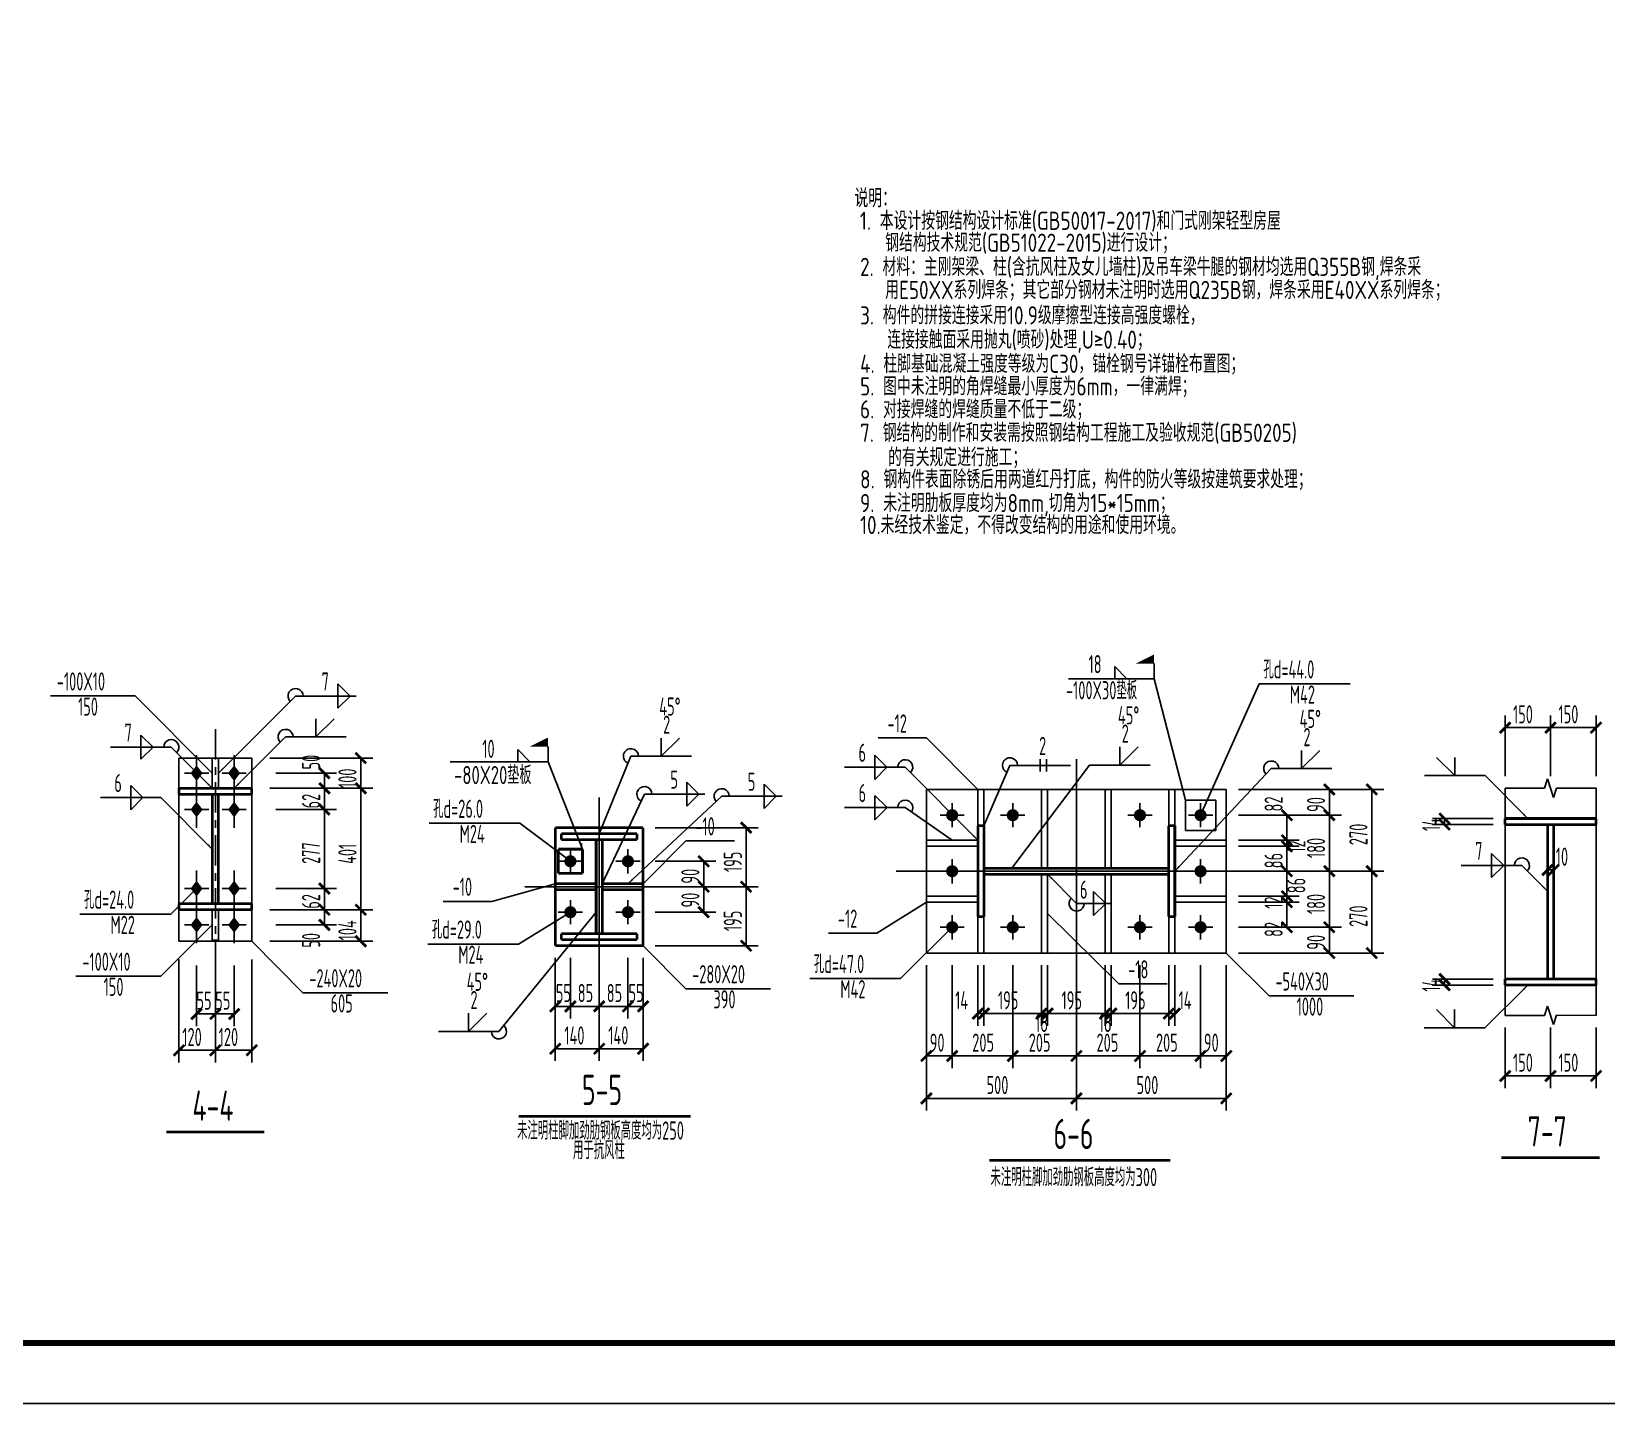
# Model space of a CAD drawing. Extents: x 9752569 to 9923256, y 1590558 to 2510207.
# Drawn here: x 9834289 to 9860284, y 1656270 to 1678920 of the extents above; entities that cross this region are included whole.
import ezdxf

# ---------------------------------------------------------------- set-up
doc = ezdxf.new("R2010")
doc.units = 0
doc.header["$LTSCALE"] = 1000
doc.header["$MEASUREMENT"] = 0
doc.linetypes.add('6', pattern=[8.75, 5, -1.25, 1.25, -1.25])
for name, color, linetype in [('10', 7, 'CONTINUOUS'), ('130', 7, 'CONTINUOUS'), ('20', 2, 'CONTINUOUS'), ('PUB_TITLE', 4, 'CONTINUOUS'), ('尺寸标注', 86, 'CONTINUOUS'), ('焊缝标注', 6, 'CONTINUOUS'), ('编号标注', 253, 'CONTINUOUS'), ('螺栓孔标注', 6, 'CONTINUOUS'), ('钢板标注', 6, 'CONTINUOUS')]:
    doc.layers.add(name, color=color, linetype=linetype)
doc.styles.add('TSSD_REIN', font='atssdeng.shx', dxfattribs={"width": 0.7, "bigfont": 'atssdchn.shx'})

msp = doc.modelspace()

# ---------------------------------------------------------------- linework, layer by layer
at = {"layer": '10', "color": 7, "linetype": '6', "ltscale": 0.1}
msp.add_line((9837323.2, 1663401.1), (9837323.2, 1667426.1), dxfattribs=at)
at = {"layer": '10', "color": 253, "ltscale": 0.1}
for p, q in [((9837013.2, 1666976.1), (9837013.2, 1666376.1)), ((9837633.2, 1666976.1), (9837633.2, 1666376.1)), ((9837213.2, 1666676.1), (9836813.2, 1666676.1)), ((9837833.2, 1666676.1), (9837433.2, 1666676.1)), ((9837013.2, 1666376.1), (9837013.2, 1665776.1)), ((9837633.2, 1666376.1), (9837633.2, 1665776.1)), ((9837213.2, 1666076.1), (9836813.2, 1666076.1)), ((9837833.2, 1666076.1), (9837433.2, 1666076.1)), ((9837013.2, 1665071.1), (9837013.2, 1664471.1)), ((9837633.2, 1665071.1), (9837633.2, 1664471.1)), ((9837213.2, 1664771.1), (9836813.2, 1664771.1)), ((9837833.2, 1664771.1), (9837433.2, 1664771.1)), ((9837013.2, 1664471.1), (9837013.2, 1663871.1)), ((9837633.2, 1664471.1), (9837633.2, 1663871.1)), ((9837213.2, 1664171.1), (9836813.2, 1664171.1)), ((9837833.2, 1664171.1), (9837433.2, 1664171.1))]:
    msp.add_line(p, q, dxfattribs=at)
at = {"layer": '10', "ltscale": 0.1}
for p, q in [((9851534.2, 1663207.4), (9851534.2, 1666907.4)), ((9849484.2, 1665782.4), (9849484.2, 1666182.4)), ((9850484.2, 1665782.4), (9850484.2, 1666182.4)), ((9852584.2, 1665782.4), (9852584.2, 1666182.4)), ((9853584.2, 1665782.4), (9853584.2, 1666182.4)), ((9849284.2, 1665982.4), (9849684.2, 1665982.4)), ((9850284.2, 1665982.4), (9850684.2, 1665982.4)), ((9852384.2, 1665982.4), (9852784.2, 1665982.4)), ((9853384.2, 1665982.4), (9853784.2, 1665982.4)), ((9849484.2, 1664857.4), (9849484.2, 1665257.4)), ((9853584.2, 1664857.4), (9853584.2, 1665257.4)), ((9848559.2, 1665057.4), (9854509.2, 1665057.4)), ((9849284.2, 1665057.4), (9849684.2, 1665057.4)), ((9853384.2, 1665057.4), (9853784.2, 1665057.4)), ((9849484.2, 1663932.4), (9849484.2, 1664332.4)), ((9850484.2, 1663932.4), (9850484.2, 1664332.4)), ((9852584.2, 1663932.4), (9852584.2, 1664332.4)), ((9853584.2, 1663932.4), (9853584.2, 1664332.4)), ((9849284.2, 1664132.4), (9849684.2, 1664132.4)), ((9850284.2, 1664132.4), (9850684.2, 1664132.4)), ((9852384.2, 1664132.4), (9852784.2, 1664132.4)), ((9853384.2, 1664132.4), (9853784.2, 1664132.4))]:
    msp.add_line(p, q, dxfattribs=at)
at = {"layer": '10'}
for p, q in [((9843658.3, 1663326.4), (9843658.3, 1666276.4)), ((9843183.3, 1665021.4), (9843183.3, 1665421.4)), ((9844133.3, 1665021.4), (9844133.3, 1665421.4)), ((9842983.3, 1665221.4), (9843383.3, 1665221.4)), ((9843933.3, 1665221.4), (9844333.3, 1665221.4)), ((9842433.3, 1664801.4), (9844883.3, 1664801.4)), ((9843183.3, 1664181.4), (9843183.3, 1664581.4)), ((9844133.3, 1664181.4), (9844133.3, 1664581.4)), ((9842983.3, 1664381.4), (9843383.3, 1664381.4)), ((9843933.3, 1664381.4), (9844333.3, 1664381.4))]:
    msp.add_line(p, q, dxfattribs=at)
at = {"layer": '10', "color": 3, "ltscale": 0.1, "const_width": 45}
for points in [[(9837923.2, 1666426.1), (9836723.2, 1666426.1)], [(9836723.2, 1666426.1), (9836723.2, 1666326.1)], [(9836723.2, 1666326.1), (9837923.2, 1666326.1)], [(9837273.2, 1664521.1), (9837273.2, 1666326.1)], [(9837373.2, 1664521.1), (9837373.2, 1666326.1)], [(9837923.2, 1666326.1), (9837923.2, 1666426.1)], [(9850009.2, 1665807.4), (9849909.2, 1665807.4)], [(9849909.2, 1665807.4), (9849909.2, 1664307.4)], [(9850009.2, 1664307.4), (9850009.2, 1665807.4)], [(9853159.2, 1665807.4), (9853059.2, 1665807.4)], [(9853059.2, 1665807.4), (9853059.2, 1664307.4)], [(9853159.2, 1664307.4), (9853159.2, 1665807.4)], [(9850009.2, 1665107.4), (9853059.2, 1665107.4)], [(9850009.2, 1665007.4), (9853059.2, 1665007.4)], [(9837923.2, 1664521.1), (9836723.2, 1664521.1)], [(9836723.2, 1664521.1), (9836723.2, 1664421.1)], [(9837923.2, 1664421.1), (9837923.2, 1664521.1)], [(9836723.2, 1664421.1), (9837923.2, 1664421.1)], [(9849909.2, 1664307.4), (9850009.2, 1664307.4)], [(9853059.2, 1664307.4), (9853159.2, 1664307.4)]]:
    msp.add_lwpolyline(points, dxfattribs=at)
at = {"layer": '10', "ltscale": 0.1, "const_width": 100}
for points in [[(9849534.2, 1665982.4, 1), (9849434.2, 1665982.4, 1), (9849534.2, 1665982.4, 1)], [(9850534.2, 1665982.4, 1), (9850434.2, 1665982.4, 1), (9850534.2, 1665982.4, 1)], [(9852634.2, 1665982.4, 1), (9852534.2, 1665982.4, 1), (9852634.2, 1665982.4, 1)], [(9853634.2, 1665982.4, 1), (9853534.2, 1665982.4, 1), (9853634.2, 1665982.4, 1)], [(9849534.2, 1665057.4, 1), (9849434.2, 1665057.4, 1), (9849534.2, 1665057.4, 1)], [(9853634.2, 1665057.4, 1), (9853534.2, 1665057.4, 1), (9853634.2, 1665057.4, 1)], [(9849534.2, 1664132.4, 1), (9849434.2, 1664132.4, 1), (9849534.2, 1664132.4, 1)], [(9850534.2, 1664132.4, 1), (9850434.2, 1664132.4, 1), (9850534.2, 1664132.4, 1)], [(9852634.2, 1664132.4, 1), (9852534.2, 1664132.4, 1), (9852634.2, 1664132.4, 1)], [(9853634.2, 1664132.4, 1), (9853534.2, 1664132.4, 1), (9853634.2, 1664132.4, 1)]]:
    msp.add_lwpolyline(points, format="xyb", dxfattribs=at)
at = {"layer": '10', "color": 3, "const_width": 45}
for points in [[(9844283.3, 1665676.4), (9843033.3, 1665676.4)], [(9843033.3, 1665676.4), (9843033.3, 1665576.4)], [(9843033.3, 1665576.4), (9844283.3, 1665576.4)], [(9843608.3, 1664026.4), (9843608.3, 1665576.4)], [(9843708.3, 1664026.4), (9843708.3, 1665576.4)], [(9844283.3, 1665576.4), (9844283.3, 1665676.4)], [(9844283.3, 1664026.4), (9843033.3, 1664026.4)], [(9843033.3, 1664026.4), (9843033.3, 1663926.4)], [(9843033.3, 1663926.4), (9844283.3, 1663926.4)], [(9844283.3, 1663926.4), (9844283.3, 1664026.4)]]:
    msp.add_lwpolyline(points, dxfattribs=at)
at = {"layer": '10', "const_width": 100}
for points in [[(9843233.3, 1665221.4, 1), (9843133.3, 1665221.4, 1), (9843233.3, 1665221.4, 1)], [(9844183.3, 1665221.4, 1), (9844083.3, 1665221.4, 1), (9844183.3, 1665221.4, 1)], [(9843233.3, 1664381.4, 1), (9843133.3, 1664381.4, 1), (9843233.3, 1664381.4, 1)], [(9844183.3, 1664381.4, 1), (9844083.3, 1664381.4, 1), (9844183.3, 1664381.4, 1)]]:
    msp.add_lwpolyline(points, format="xyb", dxfattribs=at)
at = {"layer": '10', "const_width": 45}
msp.add_lwpolyline([(9842326.8, 1661012.1), (9845170.3, 1661012.1)], dxfattribs=at)
at = {"layer": '10', "ltscale": 0.1, "const_width": 45}
for points in [[(9836513.2, 1660751.1), (9838133.2, 1660751.1)], [(9850095.5, 1660284.4), (9853085.9, 1660284.4)], [(9858550.7, 1660327.8), (9860170.6, 1660327.8)]]:
    msp.add_lwpolyline(points, dxfattribs=at)
at = {"layer": '10', "ltscale": 0.1}
for points in [[(9837013.2, 1666806.1), (9836913.2, 1666676.1), (9837113.2, 1666676.1), (9837013.2, 1666546.1)], [(9837633.2, 1666806.1), (9837533.2, 1666676.1), (9837733.2, 1666676.1), (9837633.2, 1666546.1)], [(9837013.2, 1666206.1), (9836913.2, 1666076.1), (9837113.2, 1666076.1), (9837013.2, 1665946.1)], [(9837633.2, 1666206.1), (9837533.2, 1666076.1), (9837733.2, 1666076.1), (9837633.2, 1665946.1)], [(9837013.2, 1664901.1), (9836913.2, 1664771.1), (9837113.2, 1664771.1), (9837013.2, 1664641.1)], [(9837633.2, 1664901.1), (9837533.2, 1664771.1), (9837733.2, 1664771.1), (9837633.2, 1664641.1)], [(9837013.2, 1664301.1), (9836913.2, 1664171.1), (9837113.2, 1664171.1), (9837013.2, 1664041.1)], [(9837633.2, 1664301.1), (9837533.2, 1664171.1), (9837733.2, 1664171.1), (9837633.2, 1664041.1)]]:
    msp.add_solid(points, dxfattribs=at)
at = {"layer": '20'}
for points in [[(9837923.2, 1666926.1), (9836723.2, 1666926.1)], [(9836723.2, 1666926.1), (9836723.2, 1663901.1)], [(9837373.2, 1666926.1), (9837273.2, 1666926.1)], [(9837273.2, 1666926.1), (9837273.2, 1666426.1)], [(9837373.2, 1666426.1), (9837373.2, 1666926.1)], [(9837923.2, 1663901.1), (9837923.2, 1666926.1)], [(9837273.2, 1666426.1), (9837373.2, 1666426.1)], [(9854009.2, 1666407.4), (9849059.2, 1666407.4)], [(9849059.2, 1666407.4), (9849059.2, 1663707.4)], [(9850009.2, 1666407.4), (9849909.2, 1666407.4)], [(9849909.2, 1666407.4), (9849909.2, 1665807.4)], [(9850009.2, 1665807.4), (9850009.2, 1666407.4)], [(9851059.2, 1666407.4), (9850959.2, 1666407.4)], [(9850959.2, 1666407.4), (9850959.2, 1665107.4)], [(9851059.2, 1665107.4), (9851059.2, 1666407.4)], [(9852109.2, 1666407.4), (9852009.2, 1666407.4)], [(9852009.2, 1666407.4), (9852009.2, 1665107.4)], [(9852109.2, 1665107.4), (9852109.2, 1666407.4)], [(9853159.2, 1666407.4), (9853059.2, 1666407.4)], [(9853059.2, 1666407.4), (9853059.2, 1665807.4)], [(9853159.2, 1665807.4), (9853159.2, 1666407.4)], [(9854009.2, 1663707.4), (9854009.2, 1666407.4)], [(9853834.2, 1666232.4), (9853334.2, 1666232.4)], [(9853334.2, 1666232.4), (9853334.2, 1665732.4)], [(9853834.2, 1665732.4), (9853834.2, 1666232.4)], [(9849909.2, 1665807.4), (9850009.2, 1665807.4)], [(9853059.2, 1665807.4), (9853159.2, 1665807.4)], [(9849909.2, 1665569.9), (9849059.2, 1665569.9)], [(9849059.2, 1665569.9), (9849059.2, 1665469.9)], [(9849909.2, 1665469.9), (9849909.2, 1665569.9)], [(9854009.2, 1665569.9), (9853159.2, 1665569.9)], [(9853159.2, 1665569.9), (9853159.2, 1665469.9)], [(9853334.2, 1665732.4), (9853834.2, 1665732.4)], [(9854009.2, 1665469.9), (9854009.2, 1665569.9)], [(9849059.2, 1665469.9), (9849909.2, 1665469.9)], [(9853159.2, 1665469.9), (9854009.2, 1665469.9)], [(9850959.2, 1665107.4), (9851059.2, 1665107.4)], [(9851059.2, 1665007.4), (9850959.2, 1665007.4)], [(9850959.2, 1665007.4), (9850959.2, 1663707.4)], [(9851059.2, 1663707.4), (9851059.2, 1665007.4)], [(9852009.2, 1665107.4), (9852109.2, 1665107.4)], [(9852109.2, 1665007.4), (9852009.2, 1665007.4)], [(9852009.2, 1665007.4), (9852009.2, 1663707.4)], [(9852109.2, 1663707.4), (9852109.2, 1665007.4)], [(9849909.2, 1664644.9), (9849059.2, 1664644.9)], [(9849059.2, 1664644.9), (9849059.2, 1664544.9)], [(9849059.2, 1664544.9), (9849909.2, 1664544.9)], [(9849909.2, 1664544.9), (9849909.2, 1664644.9)], [(9854009.2, 1664644.9), (9853159.2, 1664644.9)], [(9853159.2, 1664644.9), (9853159.2, 1664544.9)], [(9853159.2, 1664544.9), (9854009.2, 1664544.9)], [(9854009.2, 1664544.9), (9854009.2, 1664644.9)], [(9837273.2, 1664421.1), (9837373.2, 1664421.1)], [(9837273.2, 1663921.1), (9837273.2, 1664421.1)], [(9837373.2, 1664421.1), (9837373.2, 1663921.1)], [(9850009.2, 1664307.4), (9849909.2, 1664307.4)], [(9849909.2, 1664307.4), (9849909.2, 1663707.4)], [(9850009.2, 1663707.4), (9850009.2, 1664307.4)], [(9853159.2, 1664307.4), (9853059.2, 1664307.4)], [(9853059.2, 1664307.4), (9853059.2, 1663707.4)], [(9853159.2, 1663707.4), (9853159.2, 1664307.4)], [(9836723.2, 1663901.1), (9837923.2, 1663901.1)], [(9837373.2, 1663921.1), (9837273.2, 1663921.1)], [(9849059.2, 1663707.4), (9854009.2, 1663707.4)], [(9849909.2, 1663707.4), (9850009.2, 1663707.4)], [(9850959.2, 1663707.4), (9851059.2, 1663707.4)], [(9852009.2, 1663707.4), (9852109.2, 1663707.4)], [(9853059.2, 1663707.4), (9853159.2, 1663707.4)]]:
    msp.add_lwpolyline(points, dxfattribs=at)
at = {"layer": '20', "const_width": 45}
for points in [[(9844383.3, 1665776.4), (9842933.3, 1665776.4)], [(9842933.3, 1665776.4), (9842933.3, 1663826.4)], [(9844383.3, 1663826.4), (9844383.3, 1665776.4)], [(9843383.3, 1665421.4), (9842983.3, 1665421.4)], [(9842983.3, 1665421.4), (9842983.3, 1665021.4)], [(9843383.3, 1665021.4), (9843383.3, 1665421.4)], [(9842983.3, 1665021.4), (9843383.3, 1665021.4)], [(9843608.3, 1664851.4), (9842933.3, 1664851.4)], [(9842933.3, 1664851.4), (9842933.3, 1664751.4)], [(9842933.3, 1664751.4), (9843608.3, 1664751.4)], [(9843608.3, 1664751.4), (9843608.3, 1664851.4)], [(9844383.3, 1664851.4), (9843708.3, 1664851.4)], [(9843708.3, 1664851.4), (9843708.3, 1664751.4)], [(9843708.3, 1664751.4), (9844383.3, 1664751.4)], [(9844383.3, 1664751.4), (9844383.3, 1664851.4)], [(9842933.3, 1663826.4), (9844383.3, 1663826.4)]]:
    msp.add_lwpolyline(points, dxfattribs=at)
at = {"layer": 'PUB_TITLE'}
msp.add_lwpolyline([(9811805.5, 1656270.4), (9895905.5, 1656270.4), (9895905.5, 1715670.4), (9811805.5, 1715670.4)], close=True, dxfattribs=at)
at = {"layer": 'PUB_TITLE', "const_width": 100}
msp.add_lwpolyline([(9814305.5, 1657270.4), (9894905.5, 1657270.4), (9894905.5, 1714670.4), (9814305.5, 1714670.4)], close=True, dxfattribs=at)
at = {"layer": '尺寸标注'}
for p, q in [((9858610.6, 1666627.8), (9858610.6, 1667627.8)), ((9859360.6, 1666627.8), (9859360.6, 1667627.8)), ((9859360.6, 1666627.8), (9859360.6, 1667627.8)), ((9860110.6, 1666627.8), (9860110.6, 1667627.8)), ((9858610.6, 1667427.8), (9859360.6, 1667427.8)), ((9859360.6, 1667427.8), (9860110.6, 1667427.8)), ((9838223.2, 1666926.1), (9839923.2, 1666926.1)), ((9839723.2, 1666426.1), (9839723.2, 1666926.1)), ((9838323.2, 1666676.1), (9839323.2, 1666676.1)), ((9839123.2, 1666426.1), (9839123.2, 1666676.1)), ((9859260.6, 1666427.8), (9859310.6, 1666581.7)), ((9859310.6, 1666581.7), (9859410.4, 1666275.1)), ((9838223.2, 1666426.1), (9839923.2, 1666426.1)), ((9838223.2, 1666426.1), (9839923.2, 1666426.1)), ((9838323.2, 1666426.1), (9839323.2, 1666426.1)), ((9838323.2, 1666426.1), (9839323.2, 1666426.1)), ((9839123.2, 1666076.1), (9839123.2, 1666426.1)), ((9839723.2, 1664421.1), (9839723.2, 1666426.1)), ((9854209.2, 1666407.4), (9855909.2, 1666407.4)), ((9854209.2, 1666407.4), (9856609.2, 1666407.4)), ((9855709.2, 1665982.4), (9855709.2, 1666407.4)), ((9856409.2, 1665057.4), (9856409.2, 1666407.4)), ((9858610.6, 1666427.8), (9859260.6, 1666427.8)), ((9859410.4, 1666275.1), (9859460.6, 1666428.9)), ((9859460.6, 1666428.9), (9860110.6, 1666427.8)), ((9838323.2, 1666076.1), (9839323.2, 1666076.1)), ((9838323.2, 1666076.1), (9839323.2, 1666076.1)), ((9839123.2, 1664771.1), (9839123.2, 1666076.1)), ((9844583.3, 1665776.4), (9846283.3, 1665776.4)), ((9846083.3, 1664801.4), (9846083.3, 1665776.4)), ((9854209.2, 1665982.4), (9855209.2, 1665982.4)), ((9854209.2, 1665982.4), (9855909.2, 1665982.4)), ((9854209.2, 1665982.4), (9855909.2, 1665982.4)), ((9855009.2, 1665569.9), (9855009.2, 1665982.4)), ((9855709.2, 1665057.4), (9855709.2, 1665982.4)), ((9858410.6, 1665927.8), (9857410.6, 1665927.8)), ((9858410.6, 1665827.8), (9857410.6, 1665827.8)), ((9857610.6, 1665827.8), (9857610.6, 1665927.8)), ((9854209.2, 1665569.9), (9855209.2, 1665569.9)), ((9854209.2, 1665569.9), (9855209.2, 1665569.9)), ((9855009.2, 1665469.9), (9855009.2, 1665569.9)), ((9854209.2, 1665469.9), (9855209.2, 1665469.9)), ((9854209.2, 1665469.9), (9855209.2, 1665469.9)), ((9855009.2, 1665057.4), (9855009.2, 1665469.9)), ((9844583.3, 1665221.4), (9845583.3, 1665221.4)), ((9845383.3, 1664801.4), (9845383.3, 1665221.4)), ((9854209.2, 1665057.4), (9855209.2, 1665057.4)), ((9854209.2, 1665057.4), (9855209.2, 1665057.4)), ((9854209.2, 1665057.4), (9855909.2, 1665057.4)), ((9854209.2, 1665057.4), (9855909.2, 1665057.4)), ((9854209.2, 1665057.4), (9856609.2, 1665057.4)), ((9854209.2, 1665057.4), (9856609.2, 1665057.4)), ((9855009.2, 1664644.9), (9855009.2, 1665057.4)), ((9855709.2, 1664132.4), (9855709.2, 1665057.4)), ((9856409.2, 1663707.4), (9856409.2, 1665057.4)), ((9859310.6, 1665087.8), (9859310.6, 1664877.8)), ((9859310.6, 1665077.8), (9859410.6, 1665077.8)), ((9859410.6, 1665087.8), (9859410.6, 1664877.8)), ((9838323.2, 1664771.1), (9839323.2, 1664771.1)), ((9838323.2, 1664771.1), (9839323.2, 1664771.1)), ((9839123.2, 1664421.1), (9839123.2, 1664771.1)), ((9844583.3, 1664801.4), (9845583.3, 1664801.4)), ((9844583.3, 1664801.4), (9845583.3, 1664801.4)), ((9844583.3, 1664801.4), (9846283.3, 1664801.4)), ((9844583.3, 1664801.4), (9846283.3, 1664801.4)), ((9845383.3, 1664381.4), (9845383.3, 1664801.4)), ((9846083.3, 1663826.4), (9846083.3, 1664801.4)), ((9854209.2, 1664644.9), (9855209.2, 1664644.9)), ((9854209.2, 1664644.9), (9855209.2, 1664644.9)), ((9854209.2, 1664544.9), (9855209.2, 1664544.9)), ((9854209.2, 1664544.9), (9855209.2, 1664544.9)), ((9855009.2, 1664544.9), (9855009.2, 1664644.9)), ((9855009.2, 1664132.4), (9855009.2, 1664544.9)), ((9838223.2, 1664421.1), (9839923.2, 1664421.1)), ((9838223.2, 1664421.1), (9839923.2, 1664421.1)), ((9838323.2, 1664421.1), (9839323.2, 1664421.1)), ((9838323.2, 1664421.1), (9839323.2, 1664421.1)), ((9839123.2, 1664171.1), (9839123.2, 1664421.1)), ((9839723.2, 1663901.1), (9839723.2, 1664421.1)), ((9844583.3, 1664381.4), (9845583.3, 1664381.4)), ((9838323.2, 1664171.1), (9839323.2, 1664171.1)), ((9854209.2, 1664132.4), (9855209.2, 1664132.4)), ((9854209.2, 1664132.4), (9855909.2, 1664132.4)), ((9854209.2, 1664132.4), (9855909.2, 1664132.4)), ((9855709.2, 1663707.4), (9855709.2, 1664132.4)), ((9838223.2, 1663901.1), (9839923.2, 1663901.1)), ((9844583.3, 1663826.4), (9846283.3, 1663826.4)), ((9854209.2, 1663707.4), (9855909.2, 1663707.4)), ((9854209.2, 1663707.4), (9856609.2, 1663707.4)), ((9836723.2, 1663601.1), (9836723.2, 1661901.1)), ((9837013.2, 1663501.1), (9837013.2, 1662501.1)), ((9837323.2, 1663601.1), (9837323.2, 1661901.1)), ((9837323.2, 1663601.1), (9837323.2, 1661901.1)), ((9837323.2, 1663501.1), (9837323.2, 1662501.1)), ((9837323.2, 1663501.1), (9837323.2, 1662501.1)), ((9837633.2, 1663501.1), (9837633.2, 1662501.1)), ((9837923.2, 1663601.1), (9837923.2, 1661901.1)), ((9842933.3, 1663626.4), (9842933.3, 1662626.4)), ((9842933.3, 1663626.4), (9842933.3, 1661926.4)), ((9843183.3, 1663626.4), (9843183.3, 1662626.4)), ((9843183.3, 1663626.4), (9843183.3, 1662626.4)), ((9843658.3, 1663626.4), (9843658.3, 1662626.4)), ((9843658.3, 1663626.4), (9843658.3, 1662626.4)), ((9843658.3, 1663626.4), (9843658.3, 1661926.4)), ((9843658.3, 1663626.4), (9843658.3, 1661926.4)), ((9844133.3, 1663626.4), (9844133.3, 1662626.4)), ((9844133.3, 1663626.4), (9844133.3, 1662626.4)), ((9844383.3, 1663626.4), (9844383.3, 1662626.4)), ((9844383.3, 1663626.4), (9844383.3, 1661926.4)), ((9849059.2, 1663507.4), (9849059.2, 1661807.4)), ((9849059.2, 1663507.4), (9849059.2, 1661107.4)), ((9849484.2, 1663507.4), (9849484.2, 1661807.4)), ((9849484.2, 1663507.4), (9849484.2, 1661807.4)), ((9849909.2, 1663507.4), (9849909.2, 1662507.4)), ((9850009.2, 1663507.4), (9850009.2, 1662507.4)), ((9850009.2, 1663507.4), (9850009.2, 1662507.4)), ((9850484.2, 1663507.4), (9850484.2, 1661807.4)), ((9850959.2, 1663507.4), (9850959.2, 1662507.4)), ((9850959.2, 1663507.4), (9850959.2, 1662507.4)), ((9851059.2, 1663507.4), (9851059.2, 1662507.4)), ((9851059.2, 1663507.4), (9851059.2, 1662507.4)), ((9851534.2, 1663507.4), (9851534.2, 1661807.4)), ((9851534.2, 1663507.4), (9851534.2, 1661807.4)), ((9851534.2, 1663507.4), (9851534.2, 1661107.4)), ((9851534.2, 1663507.4), (9851534.2, 1661107.4)), ((9852009.2, 1663507.4), (9852009.2, 1662507.4)), ((9852009.2, 1663507.4), (9852009.2, 1662507.4)), ((9852109.2, 1663507.4), (9852109.2, 1662507.4)), ((9852109.2, 1663507.4), (9852109.2, 1662507.4)), ((9852584.2, 1663507.4), (9852584.2, 1661807.4)), ((9853059.2, 1663507.4), (9853059.2, 1662507.4)), ((9853059.2, 1663507.4), (9853059.2, 1662507.4)), ((9853159.2, 1663507.4), (9853159.2, 1662507.4)), ((9853584.2, 1663507.4), (9853584.2, 1661807.4)), ((9853584.2, 1663507.4), (9853584.2, 1661807.4)), ((9854009.2, 1663507.4), (9854009.2, 1661807.4)), ((9854009.2, 1663507.4), (9854009.2, 1661107.4)), ((9858410.6, 1663277.8), (9857410.6, 1663277.8)), ((9858410.6, 1663177.8), (9857410.6, 1663177.8)), ((9857610.6, 1663177.8), (9857610.6, 1663277.8)), ((9837013.2, 1662701.1), (9837323.2, 1662701.1)), ((9837323.2, 1662701.1), (9837633.2, 1662701.1)), ((9842933.3, 1662826.4), (9843183.3, 1662826.4)), ((9843183.3, 1662826.4), (9843658.3, 1662826.4)), ((9843658.3, 1662826.4), (9844133.3, 1662826.4)), ((9844133.3, 1662826.4), (9844383.3, 1662826.4)), ((9849909.2, 1662707.4), (9850009.2, 1662707.4)), ((9850009.2, 1662707.4), (9850959.2, 1662707.4)), ((9850959.2, 1662707.4), (9851059.2, 1662707.4)), ((9851059.2, 1662707.4), (9852009.2, 1662707.4)), ((9852009.2, 1662707.4), (9852109.2, 1662707.4)), ((9852109.2, 1662707.4), (9853059.2, 1662707.4)), ((9853059.2, 1662707.4), (9853159.2, 1662707.4)), ((9858610.6, 1662677.8), (9859260.6, 1662677.8)), ((9859260.6, 1662677.8), (9859310.6, 1662831.7)), ((9859310.6, 1662831.7), (9859410.4, 1662525.1)), ((9859410.4, 1662525.1), (9859460.6, 1662678.9)), ((9859460.6, 1662678.9), (9860110.6, 1662677.8)), ((9858610.6, 1662477.8), (9858610.6, 1661477.8)), ((9859360.6, 1662477.8), (9859360.6, 1661477.8)), ((9859360.6, 1662477.8), (9859360.6, 1661477.8)), ((9860110.6, 1662477.8), (9860110.6, 1661477.8)), ((9842933.3, 1662126.4), (9843658.3, 1662126.4)), ((9843658.3, 1662126.4), (9844383.3, 1662126.4)), ((9836723.2, 1662101.1), (9837323.2, 1662101.1)), ((9837323.2, 1662101.1), (9837923.2, 1662101.1)), ((9849059.2, 1662007.4), (9849484.2, 1662007.4)), ((9849484.2, 1662007.4), (9851534.2, 1662007.4)), ((9851534.2, 1662007.4), (9853584.2, 1662007.4)), ((9853584.2, 1662007.4), (9854009.2, 1662007.4)), ((9858610.6, 1661677.8), (9859360.6, 1661677.8)), ((9859360.6, 1661677.8), (9860110.6, 1661677.8)), ((9849059.2, 1661307.4), (9851534.2, 1661307.4)), ((9851534.2, 1661307.4), (9854009.2, 1661307.4))]:
    msp.add_line(p, q, dxfattribs=at)
at = {"layer": '尺寸标注', "color": 3}
for p, q in [((9858610.6, 1662677.8), (9858610.6, 1666427.8)), ((9860110.6, 1662677.8), (9860110.6, 1666427.8))]:
    msp.add_line(p, q, dxfattribs=at)
at = {"layer": '尺寸标注', "const_width": 45}
for points in [[(9858522.3, 1667339.4), (9858699, 1667516.2)], [(9859272.3, 1667339.4), (9859449, 1667516.2)], [(9859272.3, 1667339.4), (9859449, 1667516.2)], [(9860022.3, 1667339.4), (9860199, 1667516.2)], [(9839634.8, 1667014.5), (9839811.6, 1666837.7)], [(9839034.8, 1666764.5), (9839211.6, 1666587.7)], [(9839034.8, 1666514.5), (9839211.6, 1666337.7)], [(9839034.8, 1666514.5), (9839211.6, 1666337.7)], [(9839634.8, 1666514.5), (9839811.6, 1666337.7)], [(9839634.8, 1666514.5), (9839811.6, 1666337.7)], [(9855620.8, 1666495.8), (9855797.6, 1666319)], [(9856320.8, 1666495.8), (9856497.6, 1666319)], [(9839034.8, 1666164.5), (9839211.6, 1665987.7)], [(9839034.8, 1666164.5), (9839211.6, 1665987.7)], [(9854920.8, 1666070.8), (9855097.6, 1665894)], [(9855620.8, 1666070.8), (9855797.6, 1665894)], [(9855620.8, 1666070.8), (9855797.6, 1665894)], [(9857522.3, 1666016.2), (9857699, 1665839.4)], [(9845994.9, 1665864.8), (9846171.6, 1665688)], [(9857522.3, 1665916.2), (9857699, 1665739.4)], [(9854920.8, 1665658.3), (9855097.6, 1665481.5)], [(9854920.8, 1665658.3), (9855097.6, 1665481.5)], [(9854920.8, 1665558.3), (9855097.6, 1665381.5)], [(9854920.8, 1665558.3), (9855097.6, 1665381.5)], [(9845294.9, 1665309.8), (9845471.6, 1665133)], [(9854920.8, 1665145.8), (9855097.6, 1664969)], [(9854920.8, 1665145.8), (9855097.6, 1664969)], [(9855620.8, 1665145.8), (9855797.6, 1664969)], [(9855620.8, 1665145.8), (9855797.6, 1664969)], [(9856320.8, 1665145.8), (9856497.6, 1664969)], [(9856320.8, 1665145.8), (9856497.6, 1664969)], [(9859222.3, 1664989.4), (9859399, 1665166.2)], [(9859322.3, 1664989.4), (9859499, 1665166.2)], [(9839034.8, 1664859.5), (9839211.6, 1664682.7)], [(9839034.8, 1664859.5), (9839211.6, 1664682.7)], [(9845294.9, 1664889.8), (9845471.6, 1664713)], [(9845294.9, 1664889.8), (9845471.6, 1664713)], [(9845994.9, 1664889.8), (9846171.6, 1664713)], [(9845994.9, 1664889.8), (9846171.6, 1664713)], [(9854920.8, 1664733.3), (9855097.6, 1664556.5)], [(9854920.8, 1664733.3), (9855097.6, 1664556.5)], [(9839034.8, 1664509.5), (9839211.6, 1664332.7)], [(9839034.8, 1664509.5), (9839211.6, 1664332.7)], [(9839634.8, 1664509.5), (9839811.6, 1664332.7)], [(9839634.8, 1664509.5), (9839811.6, 1664332.7)], [(9845294.9, 1664469.8), (9845471.6, 1664293)], [(9854920.8, 1664633.3), (9855097.6, 1664456.5)], [(9854920.8, 1664633.3), (9855097.6, 1664456.5)], [(9839034.8, 1664259.5), (9839211.6, 1664082.7)], [(9854920.8, 1664220.8), (9855097.6, 1664044)], [(9855620.8, 1664220.8), (9855797.6, 1664044)], [(9855620.8, 1664220.8), (9855797.6, 1664044)], [(9839634.8, 1663989.5), (9839811.6, 1663812.7)], [(9845994.9, 1663914.8), (9846171.6, 1663738)], [(9855620.8, 1663795.8), (9855797.6, 1663619)], [(9856320.8, 1663795.8), (9856497.6, 1663619)], [(9857522.3, 1663366.2), (9857699, 1663189.4)], [(9857522.3, 1663266.2), (9857699, 1663089.4)], [(9842844.9, 1662738), (9843021.6, 1662914.8)], [(9843094.9, 1662738), (9843271.6, 1662914.8)], [(9843094.9, 1662738), (9843271.6, 1662914.8)], [(9843569.9, 1662738), (9843746.6, 1662914.8)], [(9843569.9, 1662738), (9843746.6, 1662914.8)], [(9844044.9, 1662738), (9844221.6, 1662914.8)], [(9844044.9, 1662738), (9844221.6, 1662914.8)], [(9844294.9, 1662738), (9844471.6, 1662914.8)], [(9836924.8, 1662612.7), (9837101.6, 1662789.5)], [(9837234.8, 1662612.7), (9837411.6, 1662789.5)], [(9837234.8, 1662612.7), (9837411.6, 1662789.5)], [(9837544.8, 1662612.7), (9837721.6, 1662789.5)], [(9849820.8, 1662619), (9849997.6, 1662795.8)], [(9849920.8, 1662619), (9850097.6, 1662795.8)], [(9849920.8, 1662619), (9850097.6, 1662795.8)], [(9850870.8, 1662619), (9851047.6, 1662795.8)], [(9850870.8, 1662619), (9851047.6, 1662795.8)], [(9850970.8, 1662619), (9851147.6, 1662795.8)], [(9850970.8, 1662619), (9851147.6, 1662795.8)], [(9851920.8, 1662619), (9852097.6, 1662795.8)], [(9851920.8, 1662619), (9852097.6, 1662795.8)], [(9852020.8, 1662619), (9852197.6, 1662795.8)], [(9852020.8, 1662619), (9852197.6, 1662795.8)], [(9852970.8, 1662619), (9853147.6, 1662795.8)], [(9852970.8, 1662619), (9853147.6, 1662795.8)], [(9853070.8, 1662619), (9853247.6, 1662795.8)], [(9836634.8, 1662012.7), (9836811.6, 1662189.5)], [(9837234.8, 1662012.7), (9837411.6, 1662189.5)], [(9837234.8, 1662012.7), (9837411.6, 1662189.5)], [(9837834.8, 1662012.7), (9838011.6, 1662189.5)], [(9842844.9, 1662038), (9843021.6, 1662214.8)], [(9843569.9, 1662038), (9843746.6, 1662214.8)], [(9843569.9, 1662038), (9843746.6, 1662214.8)], [(9844294.9, 1662038), (9844471.6, 1662214.8)], [(9848970.8, 1661919), (9849147.6, 1662095.8)], [(9849395.8, 1661919), (9849572.6, 1662095.8)], [(9849395.8, 1661919), (9849572.6, 1662095.8)], [(9850395.8, 1661919), (9850572.6, 1662095.8)], [(9850395.8, 1661919), (9850572.6, 1662095.8)], [(9851445.8, 1661919), (9851622.6, 1662095.8)], [(9851445.8, 1661919), (9851622.6, 1662095.8)], [(9852495.8, 1661919), (9852672.6, 1662095.8)], [(9852495.8, 1661919), (9852672.6, 1662095.8)], [(9853495.8, 1661919), (9853672.6, 1662095.8)], [(9853495.8, 1661919), (9853672.6, 1662095.8)], [(9853920.8, 1661919), (9854097.6, 1662095.8)], [(9858522.3, 1661589.4), (9858699, 1661766.2)], [(9859272.3, 1661589.4), (9859449, 1661766.2)], [(9859272.3, 1661589.4), (9859449, 1661766.2)], [(9860022.3, 1661589.4), (9860199, 1661766.2)], [(9848970.8, 1661219), (9849147.6, 1661395.8)], [(9851445.8, 1661219), (9851622.6, 1661395.8)], [(9851445.8, 1661219), (9851622.6, 1661395.8)], [(9853920.8, 1661219), (9854097.6, 1661395.8)]]:
    msp.add_lwpolyline(points, dxfattribs=at)
at = {"layer": '焊缝标注'}
for p, q in [((9852367.8, 1668235.6), (9852167.8, 1668435.6)), ((9852167.8, 1668235.6), (9852167.8, 1668435.6)), ((9852816.6, 1668235.6), (9852816.6, 1668485.6)), ((9839346.5, 1668148.4), (9839546.5, 1667948.4)), ((9839346.5, 1667948.4), (9839346.5, 1668148.4)), ((9852816.6, 1668235.6), (9851402.8, 1668235.6)), ((9853334.2, 1666232.4), (9852816.6, 1668235.6)), ((9837373.2, 1666676.1), (9838646.5, 1667948.4)), ((9838646.5, 1667948.4), (9839646.5, 1667948.4)), ((9839346.5, 1667748.4), (9839546.5, 1667948.4)), ((9839346.5, 1667948.4), (9839346.5, 1667748.4)), ((9838982, 1667274.3), (9838982, 1667574.3)), ((9838982, 1667274.3), (9839282, 1667574.3)), ((9836595.2, 1667105.8), (9835595.2, 1667105.8)), ((9836295.2, 1667105.8), (9836095.2, 1667305.8)), ((9836095.2, 1667105.8), (9836095.2, 1667305.8)), ((9836295.2, 1667105.8), (9836095.2, 1666905.8)), ((9836095.2, 1667105.8), (9836095.2, 1666905.8)), ((9837273.2, 1666426.1), (9836595.2, 1667105.8)), ((9837633.2, 1666426.1), (9838482, 1667274.3)), ((9838482, 1667274.3), (9839482, 1667274.3)), ((9842515.1, 1666865.4), (9842315.1, 1667065.4)), ((9842315.1, 1666865.4), (9842315.1, 1667065.4)), ((9842815.1, 1666865.4), (9842815.1, 1667115.4)), ((9844682.4, 1666955.8), (9844682.4, 1667255.8)), ((9844682.4, 1666955.8), (9844982.4, 1667255.8)), ((9852252.6, 1666810.8), (9852252.6, 1667110.8)), ((9852252.6, 1666810.8), (9852552.6, 1667110.8)), ((9842815.1, 1666865.4), (9841200.8, 1666865.4)), ((9843383.3, 1665421.4), (9842815.1, 1666865.4)), ((9843658.3, 1665676.4), (9844182.4, 1666955.8)), ((9844182.4, 1666955.8), (9845182.4, 1666955.8)), ((9848408.5, 1666773.4), (9848208.5, 1666973.4)), ((9848208.5, 1666773.4), (9848208.5, 1666973.4)), ((9850009.2, 1665807.4), (9850438.4, 1666805.2)), ((9850438.4, 1666805.2), (9851438.4, 1666805.2)), ((9850466.7, 1665107.4), (9851752.6, 1666810.8)), ((9850938.4, 1666705.2), (9850938.4, 1666905.2)), ((9851038.4, 1666705.2), (9851038.4, 1666905.2)), ((9851752.6, 1666810.8), (9852752.6, 1666810.8)), ((9855251.4, 1666752), (9855251.4, 1667052)), ((9855251.4, 1666752), (9855551.4, 1667052)), ((9857779.4, 1666635.8), (9857479.4, 1666935.8)), ((9857779.4, 1666635.8), (9857779.4, 1666935.8)), ((9848708.5, 1666773.4), (9847708.5, 1666773.4)), ((9848408.5, 1666773.4), (9848208.5, 1666573.4)), ((9848208.5, 1666773.4), (9848208.5, 1666573.4)), ((9849909.2, 1665569.9), (9848708.5, 1666773.4)), ((9853159.2, 1665057.4), (9854751.4, 1666752)), ((9854751.4, 1666752), (9855751.4, 1666752)), ((9858279.4, 1666635.8), (9857279.4, 1666635.8)), ((9858985.6, 1665927.8), (9858279.4, 1666635.8)), ((9836125.7, 1666273.2), (9835925.7, 1666473.2)), ((9835925.7, 1666273.2), (9835925.7, 1666473.2)), ((9843708.3, 1664851.4), (9844403.8, 1666330.1)), ((9844133.3, 1664851.4), (9845680.6, 1666294.9)), ((9844403.8, 1666330.1), (9845403.8, 1666330.1)), ((9845103.8, 1666530.1), (9845303.8, 1666330.1)), ((9845103.8, 1666330.1), (9845103.8, 1666530.1)), ((9845103.8, 1666130.1), (9845303.8, 1666330.1)), ((9845103.8, 1666330.1), (9845103.8, 1666130.1)), ((9845680.6, 1666294.9), (9846680.6, 1666294.9)), ((9846380.6, 1666494.9), (9846580.6, 1666294.9)), ((9846380.6, 1666294.9), (9846380.6, 1666494.9)), ((9846380.6, 1666094.9), (9846580.6, 1666294.9)), ((9846380.6, 1666294.9), (9846380.6, 1666094.9)), ((9848409.7, 1666107.2), (9848209.7, 1666307.2)), ((9848209.7, 1666107.2), (9848209.7, 1666307.2)), ((9836425.7, 1666273.2), (9835425.7, 1666273.2)), ((9836125.7, 1666273.2), (9835925.7, 1666073.2)), ((9835925.7, 1666273.2), (9835925.7, 1666073.2)), ((9837273.2, 1665423.6), (9836425.7, 1666273.2)), ((9848709.7, 1666107.2), (9847709.7, 1666107.2)), ((9848409.7, 1666107.2), (9848209.7, 1665907.2)), ((9848209.7, 1666107.2), (9848209.7, 1665907.2)), ((9849484.2, 1665569.9), (9848709.7, 1666107.2)), ((9858586.9, 1665152.6), (9858386.9, 1665352.6)), ((9858386.9, 1665152.6), (9858386.9, 1665352.6)), ((9851059.2, 1665007.4), (9851538.4, 1664525.5)), ((9858886.9, 1665152.6), (9857886.9, 1665152.6)), ((9858586.9, 1665152.6), (9858386.9, 1664952.6)), ((9858386.9, 1665152.6), (9858386.9, 1664952.6)), ((9859310.6, 1664727.8), (9858886.9, 1665152.6)), ((9851817.9, 1664725.5), (9852017.9, 1664525.5)), ((9851817.9, 1664525.5), (9851817.9, 1664725.5)), ((9851538.4, 1664525.5), (9852117.9, 1664525.5)), ((9851817.9, 1664325.5), (9852017.9, 1664525.5)), ((9851817.9, 1664525.5), (9851817.9, 1664325.5)), ((9843608.3, 1664381.4), (9842003.5, 1662412.7)), ((9858985.6, 1663177.8), (9858277.1, 1662472.1)), ((9841503.5, 1662412.7), (9841503.5, 1662712.7)), ((9841503.5, 1662412.7), (9841803.5, 1662712.7)), ((9857777.1, 1662472.1), (9857477.1, 1662772.1)), ((9857777.1, 1662472.1), (9857777.1, 1662772.1)), ((9842003.5, 1662412.7), (9841003.5, 1662412.7)), ((9858277.1, 1662472.1), (9857277.1, 1662472.1))]:
    msp.add_line(p, q, dxfattribs=at)
for centre, start, end in [((9838646.5, 1667948.4), 0, 224.97719), ((9838482, 1667274.3), 0, 224.97719), ((9836595.2, 1667105.8), 314.93155, 180.00001), ((9844182.4, 1666955.8), 0, 247.72092), ((9848708.5, 1666773.4), 314.93155, 180.00001), ((9850438.4, 1666805.2), 0, 246.7219), ((9854751.4, 1666752), 0, 226.78376), ((9844403.8, 1666330.1), 0, 244.80976), ((9845680.6, 1666294.9), 0, 223.00916), ((9848709.7, 1666107.2), 325.24664, 180.00001), ((9858886.9, 1665152.6), 314.93155, 180.00001), ((9851538.4, 1664525.5), 134.84033, 0), ((9842003.5, 1662412.7), 179.99999, 50.81624)]:
    msp.add_arc(centre, 125, start, end, dxfattribs=at)
for points in [[(9852816.6, 1668485.6), (9852516.6, 1668485.6), (9852816.6, 1668635.6)], [(9842815.1, 1667115.4), (9842515.1, 1667115.4), (9842815.1, 1667265.4)], [(9837373.2, 1666676.1), (9837454.5, 1666736.2), (9837433.3, 1666757.4)], [(9837273.2, 1666426.1), (9837213.2, 1666507.5), (9837191.9, 1666486.3)], [(9837633.2, 1666426.1), (9837714.5, 1666486.2), (9837693.3, 1666507.4)], [(9853334.2, 1666232.4), (9853323.8, 1666333), (9853294.7, 1666325.5)], [(9843658.3, 1665676.4), (9843710.1, 1665763.3), (9843682.3, 1665774.7)], [(9850009.2, 1665807.4), (9850062.5, 1665893.3), (9850034.9, 1665905.2)], [(9858985.6, 1665927.8), (9858925.6, 1666009.2), (9858904.4, 1665988)], [(9837273.2, 1665423.6), (9837213.2, 1665505), (9837191.9, 1665483.8)], [(9843383.3, 1665421.4), (9843378.5, 1665522.4), (9843349, 1665516.6)], [(9849484.2, 1665569.9), (9849410.6, 1665639.2), (9849393.5, 1665614.6)], [(9849909.2, 1665569.9), (9849849.2, 1665651.3), (9849827.9, 1665630.1)], [(9850466.7, 1665107.4), (9850538.9, 1665178.1), (9850514.9, 1665196.2)], [(9851059.2, 1665007.4), (9851119, 1664925.9), (9851140.3, 1664947)], [(9853159.2, 1665057.4), (9853238.6, 1665120), (9853216.7, 1665140.5)], [(9843708.3, 1664851.4), (9843764.4, 1664935.5), (9843737.3, 1664948.3)], [(9844133.3, 1664851.4), (9844216.6, 1664908.7), (9844196.2, 1664930.6)], [(9859310.6, 1664727.8), (9859250.6, 1664809.2), (9859229.4, 1664788)], [(9843608.3, 1664381.4), (9843533.4, 1664313.4), (9843556.7, 1664294.4)], [(9858985.6, 1663177.8), (9858904.2, 1663117.9), (9858925.4, 1663096.6)]]:
    msp.add_solid(points, dxfattribs=at)
at = {"layer": '编号标注', "color": 2, "const_width": 45}
for points in [[(9858610.6, 1665927.8), (9860110.6, 1665927.8)], [(9858610.6, 1665827.8), (9858610.6, 1665927.8)], [(9860110.6, 1665827.8), (9858610.6, 1665827.8)], [(9859410.6, 1665827.8), (9859310.6, 1665827.8)], [(9859310.6, 1665827.8), (9859310.6, 1663277.8)], [(9859410.6, 1663277.8), (9859410.6, 1665827.8)], [(9860110.6, 1665927.8), (9860110.6, 1665827.8)], [(9860110.6, 1663277.8), (9858610.6, 1663277.8)], [(9858610.6, 1663277.8), (9858610.6, 1663177.8)], [(9858610.6, 1663177.8), (9860110.6, 1663177.8)], [(9859310.6, 1663277.8), (9859410.6, 1663277.8)], [(9860110.6, 1663177.8), (9860110.6, 1663277.8)]]:
    msp.add_lwpolyline(points, dxfattribs=at)
at = {"layer": '螺栓孔标注'}
for p, q in [((9853584.2, 1665982.4), (9854553.3, 1668149.6)), ((9854553.3, 1668149.6), (9856053.3, 1668149.6)), ((9842349.8, 1665848.7), (9840849.8, 1665848.7)), ((9843183.3, 1665221.4), (9842349.8, 1665848.7)), ((9837013.2, 1664771.1), (9836588.1, 1664347.7)), ((9836588.1, 1664347.7), (9835088.1, 1664347.7)), ((9843183.3, 1664381.4), (9842328.5, 1663854.7)), ((9849484.2, 1664132.4), (9848634, 1663285.5)), ((9842328.5, 1663854.7), (9840828.5, 1663854.7)), ((9848634, 1663285.5), (9847134, 1663285.5))]:
    msp.add_line(p, q, dxfattribs=at)
at = {"layer": '螺栓孔标注', "const_width": 10}
for points in [[(9853589.2, 1665982.4, 1), (9853579.2, 1665982.4, 1), (9853589.2, 1665982.4, 1)], [(9843188.3, 1665221.4, 1), (9843178.3, 1665221.4, 1), (9843188.3, 1665221.4, 1)], [(9837018.2, 1664771.1, 1), (9837008.2, 1664771.1, 1), (9837018.2, 1664771.1, 1)], [(9843188.3, 1664381.4, 1), (9843178.3, 1664381.4, 1), (9843188.3, 1664381.4, 1)], [(9849489.2, 1664132.4, 1), (9849479.2, 1664132.4, 1), (9849489.2, 1664132.4, 1)]]:
    msp.add_lwpolyline(points, format="xyb", dxfattribs=at)
at = {"layer": '钢板标注'}
for p, q in [((9836001.9, 1667950.4), (9834601.9, 1667950.4)), ((9837273.2, 1666676.1), (9836001.9, 1667950.4)), ((9849061.7, 1667256.9), (9848261.7, 1667256.9)), ((9849909.2, 1666407.4), (9849061.7, 1667256.9)), ((9844383.3, 1664851.4), (9845090.6, 1665558.3)), ((9845090.6, 1665558.3), (9845890.6, 1665558.3)), ((9842933.3, 1664851.4), (9841884.9, 1664560.4)), ((9841884.9, 1664560.4), (9841084.9, 1664560.4)), ((9849059.2, 1664544.9), (9848243.5, 1664033.9)), ((9851059.2, 1664357.4), (9852234.4, 1663197.2)), ((9837273.2, 1664171.1), (9836423, 1663324.3)), ((9848243.5, 1664033.9), (9847443.5, 1664033.9)), ((9837923.2, 1663901.1), (9838769.3, 1663050.2)), ((9844383.3, 1663826.4), (9845088.4, 1663117.4)), ((9854009.2, 1663707.4), (9854714.3, 1662998.3)), ((9836423, 1663324.3), (9835023, 1663324.3)), ((9852234.4, 1663197.2), (9853034.4, 1663197.2)), ((9838769.3, 1663050.2), (9840169.3, 1663050.2)), ((9845088.4, 1663117.4), (9846488.4, 1663117.4)), ((9854714.3, 1662998.3), (9856114.3, 1662998.3))]:
    msp.add_line(p, q, dxfattribs=at)
at = {"layer": '钢板标注', "const_width": 10}
for points in [[(9837278.2, 1666676.1, 1), (9837268.2, 1666676.1, 1), (9837278.2, 1666676.1, 1)], [(9849914.2, 1666407.4, 1), (9849904.2, 1666407.4, 1), (9849914.2, 1666407.4, 1)], [(9842938.3, 1664851.4, 1), (9842928.3, 1664851.4, 1), (9842938.3, 1664851.4, 1)], [(9844388.3, 1664851.4, 1), (9844378.3, 1664851.4, 1), (9844388.3, 1664851.4, 1)], [(9849064.2, 1664544.9, 1), (9849054.2, 1664544.9, 1), (9849064.2, 1664544.9, 1)], [(9851064.2, 1664357.4, 1), (9851054.2, 1664357.4, 1), (9851064.2, 1664357.4, 1)], [(9837278.2, 1664171.1, 1), (9837268.2, 1664171.1, 1), (9837278.2, 1664171.1, 1)], [(9837928.2, 1663901.1, 1), (9837918.2, 1663901.1, 1), (9837928.2, 1663901.1, 1)], [(9844388.3, 1663826.4, 1), (9844378.3, 1663826.4, 1), (9844388.3, 1663826.4, 1)], [(9854014.2, 1663707.4, 1), (9854004.2, 1663707.4, 1), (9854014.2, 1663707.4, 1)]]:
    msp.add_lwpolyline(points, format="xyb", dxfattribs=at)

# ---------------------------------------------------------------- texts
at = {"layer": '10', "style": 'TSSD_REIN', "width": 0.65}
msp.add_text('5-5', height=500, dxfattribs=at).set_placement((9843374, 1661197.6))
at = {"layer": '10', "ltscale": 0.1, "style": 'TSSD_REIN', "width": 0.65}
for s, p in [('4-4', (9836945.2, 1660936.6)), ('6-6', (9851156.2, 1660469.9)), ('7-7', (9858982.6, 1660513.3))]:
    msp.add_text(s, height=500, dxfattribs=at).set_placement(p)
at = {"layer": '130', "style": 'TSSD_REIN', "width": 0.8}
for s, p in [('说明：', (9847872.1, 1676018.4, 133.3)), ('1. 本设计按钢结构设计标准(GB50017-2017)和门式刚架轻型房屋', (9847962.2, 1675645.4, 133.3)), ('钢结构技术规范(GB51022-2015)进行设计；', (9848378.9, 1675283.2, 133.3)), ('2. 材料：主刚架梁、柱(含抗风柱及女儿墙柱)及吊车梁牛腿的钢材均选用Q355B钢,焊条采', (9847964.6, 1674884.5, 133.3)), ('用E50XX系列焊条；其它部分钢材未注明时选用Q235B钢，焊条采用E40XX系列焊条；', (9848378.9, 1674503.7, 133.3)), ('3. 构件的拼接连接采用10.9级摩擦型连接高强度螺栓，', (9847964.6, 1674084.3, 133.3)), ('连接接触面采用抛丸(喷砂)处理,U≥0.40；', (9848413.2, 1673683.1, 133.3)), ('4. 柱脚基础混凝土强度等级为C30，锚栓钢号详锚栓布置图；', (9847964.6, 1673284.5, 133.3)), ('5. 图中未注明的角焊缝最小厚度为6mm，一律满焊；', (9847964.6, 1672911.1, 133.3)), ('6. 对接焊缝的焊缝质量不低于二级；', (9847964.6, 1672533.2, 133.3)), ('7. 钢结构的制作和安装需按照钢结构工程施工及验收规范(GB50205)', (9847964.6, 1672145.4, 133.3)), ('的有关规定进行施工；', (9848426.3, 1671740.4, 133.3)), ('8. 钢构件表面除锈后用两道红丹打底，构件的防火等级按建筑要求处理；', (9847964.6, 1671377.7, 133.3)), ('9. 未注明肋板厚度均为8mm,切角为15*15mm；', (9847964.6, 1670985.9, 133.3)), ('10.未经技术鉴定，不得改变结构的用途和使用环境。', (9847964.6, 1670623.4, 133.3))]:
    msp.add_text(s, height=300, dxfattribs=at).set_placement(p)
at = {"layer": '尺寸标注', "style": 'TSSD_REIN', "width": 0.6}
for s, p in [('150', (9858740.6, 1667497.8)), ('150', (9859490.6, 1667497.8)), ('10', (9859446.5, 1665147.8)), ('55', (9842943.3, 1662896.4)), ('85', (9843304.2, 1662896.4)), ('85', (9843782.8, 1662896.4)), ('55', (9844141.9, 1662896.4)), ('55', (9837010.7, 1662771.1)), ('55', (9837320.7, 1662771.1)), ('14', (9849532.9, 1662777.4)), ('195', (9850239.2, 1662777.4)), ('195', (9851289.2, 1662777.4)), ('196', (9852339.2, 1662777.4)), ('14', (9853220.4, 1662777.4)), ('18', (9850851.7, 1662402.4)), ('18', (9851901.7, 1662402.4)), ('120', (9836778.2, 1662171.1)), ('120', (9837378.2, 1662171.1)), ('140', (9843082.8, 1662196.4)), ('140', (9843807.8, 1662196.4)), ('90', (9849114.2, 1662077.4)), ('205', (9849815.3, 1662077.4)), ('205', (9850747.3, 1662077.4)), ('205', (9851867, 1662077.4)), ('205', (9852847.4, 1662077.4)), ('90', (9853639.2, 1662077.4)), ('150', (9858740.6, 1661747.8)), ('150', (9859490.6, 1661747.8)), ('500', (9850051.7, 1661377.4)), ('500', (9852526.7, 1661377.4))]:
    msp.add_text(s, height=300, dxfattribs=at).set_placement(p)
for s, p in [('50', (9839053.2, 1666737.4)), ('100', (9839653.2, 1666431.1)), ('62', (9839053.2, 1666093.6)), ('82', (9854939.2, 1666043.6)), ('90', (9855639.2, 1666037.4)), ('270', (9856339.2, 1665487.4)), ('14', (9857540.6, 1665720.3)), ('277', (9839053.2, 1665178.6)), ('12', (9855314.2, 1665362.4)), ('180', (9855639.2, 1665274.9)), ('401', (9839653.2, 1665178.6)), ('195', (9846013.3, 1665043.9)), ('86', (9854939.2, 1665106.1)), ('90', (9845313.3, 1664853.9)), ('86', (9855314.2, 1664693.6)), ('62', (9839053.2, 1664438.6)), ('90', (9845313.3, 1664458.8)), ('12', (9854939.2, 1664437.4)), ('180', (9855639.2, 1664349.9)), ('270', (9856339.2, 1664137.4)), ('104', (9839653.2, 1663916.1)), ('195', (9846013.3, 1664068.9)), ('82', (9854939.2, 1663972.9)), ('50', (9839053.2, 1663794.9)), ('90', (9855639.2, 1663762.4)), ('14', (9857540.6, 1663070.3))]:
    msp.add_text(s, height=300, rotation=90, dxfattribs=at).set_placement(p)
at = {"layer": '焊缝标注', "style": 'TSSD_REIN', "width": 0.6}
for s, p in [('18', (9851734.6, 1668325.6)), ('7', (9839076.5, 1668038.4)), ('45°', (9844649.9, 1667625.8)), ('2', (9844712.4, 1667325.8)), ('45°', (9852220.1, 1667480.8)), ('45°', (9855218.9, 1667422)), ('7', (9835825.2, 1667195.8)), ('2', (9852282.6, 1667180.8)), ('2', (9855281.4, 1667122)), ('10', (9841729, 1666928.2)), ('6', (9847938.5, 1666863.4)), ('2', (9850918.4, 1666975.2)), ('6', (9835655.7, 1666363.2)), ('5', (9844833.8, 1666420.1)), ('5', (9846110.6, 1666384.9)), ('6', (9847939.7, 1666197.2)), ('7', (9858116.9, 1665242.6)), ('6', (9851593.6, 1664603.2)), ('45°', (9841471, 1663082.7)), ('2', (9841533.5, 1662782.7))]:
    msp.add_text(s, height=300, dxfattribs=at).set_placement(p)
at = {"layer": '螺栓孔标注', "style": 'TSSD_REIN', "width": 0.6}
for s, p in [('孔d=44.0', (9854620.8, 1668239.6)), ('M42', (9855058.3, 1667824.6)), ('孔d=26.0', (9840917.3, 1665938.7)), ('M24', (9841354.8, 1665523.7)), ('孔d=24.0', (9835155.6, 1664437.7)), ('M22', (9835593.1, 1664022.7)), ('孔d=29.0', (9840896, 1663944.7)), ('M24', (9841333.5, 1663529.7)), ('孔d=47.0', (9847201.5, 1663375.5)), ('M42', (9847639, 1662960.5))]:
    msp.add_text(s, height=300, dxfattribs=at).set_placement(p)
at = {"layer": '螺栓孔标注', "color": 5, "style": 'TSSD_REIN'}
for s, width, p in [('-100X30垫板', 0.6, (9851363.1, 1667895.4)), ('-80X20垫板', 0.7, (9841263.1, 1666494.8)), ('未注明柱脚加劲肋钢板高度均为250', 0.6, (9842303.4, 1660626.8)), ('用于抗风柱', 0.6, (9843226.4, 1660302.8)), ('未注明柱脚加劲肋钢板高度均为300', 0.6, (9850117.2, 1659857.8))]:
    msp.add_text(s, height=300, dxfattribs=dict(at, width=width)).set_placement(p)
at = {"layer": '钢板标注', "style": 'TSSD_REIN', "width": 0.6}
for s, p in [('-100X10', (9834706.9, 1668040.4)), ('150', (9835056.9, 1667625.4)), ('-12', (9848416.6, 1667346.9)), ('-10', (9845245.6, 1665648.3)), ('-10', (9841239.9, 1664650.4)), ('-12', (9847598.5, 1664123.9)), ('-100X10', (9835128, 1663414.3)), ('-240X20', (9838874.3, 1663140.2)), ('-280X20', (9845193.4, 1663207.4)), ('-18', (9852389.4, 1663287.2)), ('150', (9835478, 1662999.3)), ('-540X30', (9854819.3, 1663088.3)), ('605', (9839224.3, 1662725.2)), ('390', (9845543.4, 1662792.4)), ('1000', (9855169.3, 1662673.3))]:
    msp.add_text(s, height=300, dxfattribs=at).set_placement(p)

doc.saveas('drawing.dxf')
